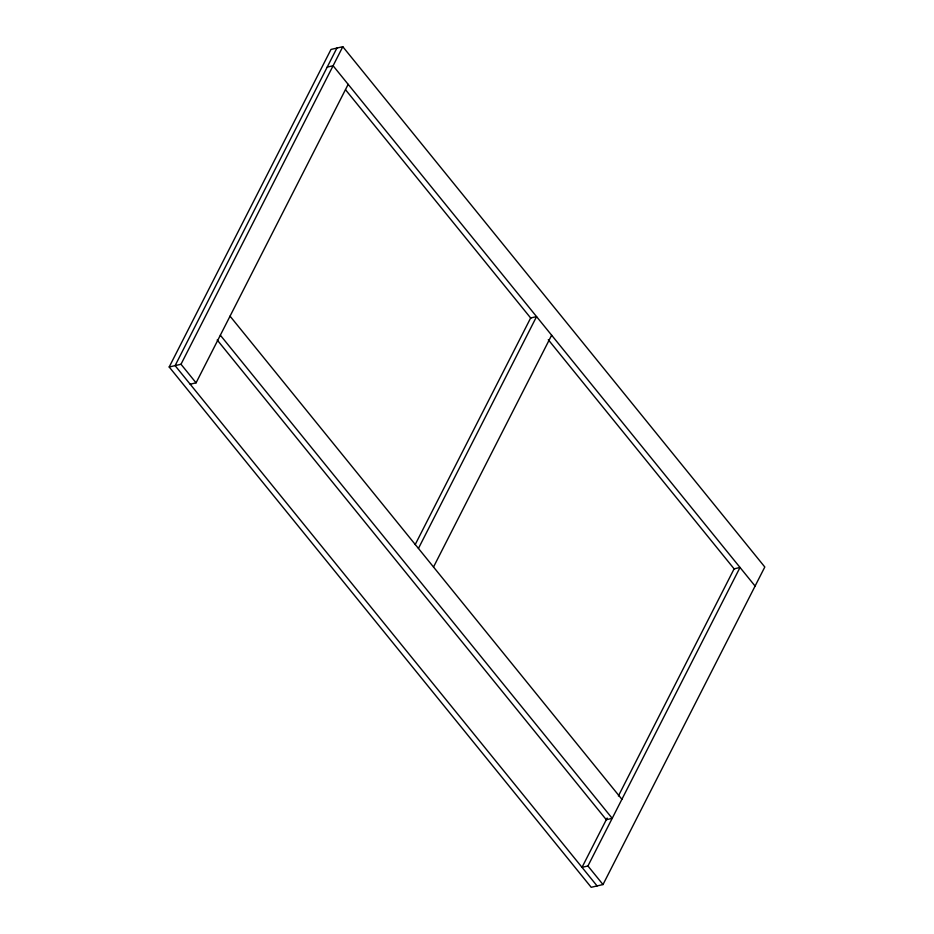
<?xml version="1.0" encoding="UTF-8"?>
<svg xmlns="http://www.w3.org/2000/svg" width="934" height="934" viewBox="0 0 934 934"><rect width="100%" height="100%" fill="white"/><g stroke="black" fill="none" stroke-linecap="round" stroke-linejoin="round"><path stroke-width="1.4" d="M169.194 366.992L330.998 49.444L342.801 46.7L764.806 567.008L603.002 884.556L591.199 887.3L169.194 366.992L180.998 364.26L342.801 46.7M336.905 48.066L175.102 365.626L597.095 885.934M190.174 384.213L196.07 382.835L348.16 84.34M415.186 544.615L530.652 317.98L536.56 316.614L418.444 548.433M433.516 567.008L551.632 335.201M607.158 818.032L582.022 867.347L587.93 865.97L740.02 567.475L734.124 568.841L618.401 795.966M327.192 67.12L333.088 65.754L755.092 586.05M345.545 89.746L530.851 318.225M548.281 339.719L734.509 569.331M230.044 316.147L621.904 799.294M220.342 335.201L612.202 818.347L606.294 819.713L217.19 339.964M180.998 364.26L196.07 382.835M587.93 865.97L603.002 884.556"/></g></svg>
